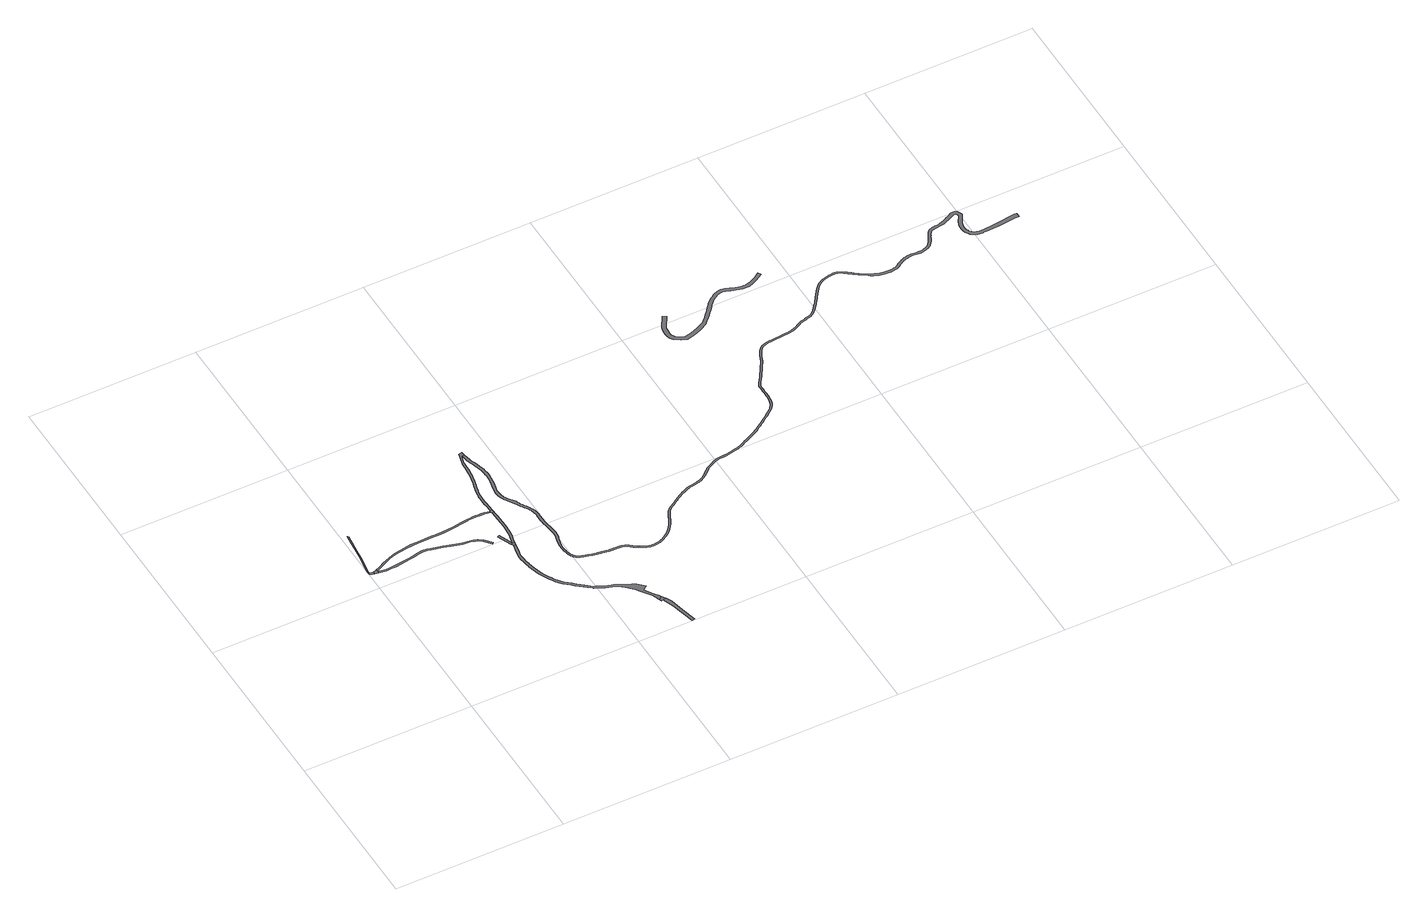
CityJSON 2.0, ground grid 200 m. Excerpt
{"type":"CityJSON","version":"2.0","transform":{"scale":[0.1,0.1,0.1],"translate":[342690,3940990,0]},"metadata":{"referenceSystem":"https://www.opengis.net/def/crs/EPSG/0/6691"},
"CityObjects":{
"road1":{"type":"Road","geometry":[{"type":"MultiSurface","lod":"1","boundaries":[[[0,1,2,3,4,5,6,7]]]}]},
"road2":{"type":"Road","attributes":{"RoadStructureAttribute.sectionType":"1"},"geometry":[{"type":"MultiSurface","lod":"1","boundaries":[[[0,8,9,10,11,12,13,14,15,16,17,18,19,20,21,22,23,24,25,26,27,1]]]}]},
"road3":{"type":"Road","attributes":{"RoadStructureAttribute.sectionType":"1"},"geometry":[{"type":"MultiSurface","lod":"1","boundaries":[[[2,28,29,30,31,32,33,34,35,36,37,38,39,40,41,42,43,44,45,46,47,48,49,50,51,52,53,54,55,56,57,58,59,60,61,62,63,64,3]]]}]},
"road4":{"type":"Road","attributes":{"RoadStructureAttribute.sectionType":"1"},"geometry":[{"type":"MultiSurface","lod":"1","boundaries":[[[6,65,66,67,68,69,70,71,72,73,74,75,76,77,78,79,80,81,82,83,84,85,86,87,88,89,90,91,92,93,94,95,96,97,98,99,100,101,102,103,104,105,106,107,108,109,110,111,112,113,114,115,7]]]}]},
"road5":{"type":"Road","geometry":[{"type":"MultiSurface","lod":"1","boundaries":[[[116,117,118,119]]]}]},
"road6":{"type":"Road","geometry":[{"type":"MultiSurface","lod":"1","boundaries":[[[120,119,118,121,122]]]}]},
"road7":{"type":"Road","attributes":{"RoadStructureAttribute.sectionType":"1"},"geometry":[{"type":"MultiSurface","lod":"1","boundaries":[[[123,124,125,126,127,128,129,130,119,120,131,132,133,134,135,136,137,138,139,140,141,142,143,144,145,146,147]]]}]},
"road8":{"type":"Road","geometry":[{"type":"MultiSurface","lod":"1","boundaries":[[[148,149,150,151,152,90,89,153,154,155,156,157,147,146,158]]]}]},
"road9":{"type":"Road","attributes":{"RoadStructureAttribute.sectionType":"1"},"geometry":[{"type":"MultiSurface","lod":"1","boundaries":[[[121,159,160,161,162,163,164,165,166,167,168,169,170,171,172,173,174,175,176,177,178,179,180,181,182,183,184,185,186,187,188,189,190,191,192,193,194,195,196,197,198,199,200,201,202,203,204,205,206,207,208,209,210,211,212,213,214,215,216,217,218,219,220,221,222,223,224,225,226,227,228,229,230,231,232,233,234,235,236,237,238,239,240,241,242,243,244,245,246,247,122]]]}]},
"road10":{"type":"Road","geometry":[{"type":"MultiSurface","lod":"1","boundaries":[[[248,249,250,251,252,253,254,255,256,257,258,259,260,261,262,263,264,265,266,267,268,269,270,271,272,273,274,275,276,277,278,279,280,281,282,283,284,285,286,287,288,289,290,291,292,293,294,295,296,297,298,299,300,301,148,158]]]}]},
"road11":{"type":"Road","geometry":[{"type":"MultiSurface","lod":"1","boundaries":[[[302,303,205,204,304,305]]]}]},
"road12":{"type":"Road","attributes":{"RoadStructureAttribute.sectionType":"1"},"geometry":[{"type":"MultiSurface","lod":"1","boundaries":[[[306,307,308,309,310,302,305]]]}]},
"road13":{"type":"Road","attributes":{"RoadStructureAttribute.sectionType":"1"},"geometry":[{"type":"MultiSurface","lod":"1","boundaries":[[[311,312,313,314,315,316,317,318,319,320,321,322,323,324,325,326,327,328,329,330,331,332,333,334,335,336,337,338,339,340,341,342,343,344,345,346,347,348,349,350,351,352,353,354,355,356,357,358,359,360,361,362,363,364,365,366,367,368,369,370,371,372,373,374,375,376,377,378,379,380,381,382,383,384,385,386,387,388,389,390,391,392,393,394,395,396,397,398,399,400,401,402,403,404,405,406,407,408,409,410,411,412,413,414,415,416,417,418,419,420,421,422,423,424,425,426,427,428,429,430,431,432,433,434,435,436,437,438,439,440,441,442,443,444,445,446,447,448,449,450,451,452,453,454,455,456,457,458,459,460,461,462,463,464,465,466,467,468,469,470,471,472,473,474,475,476,477,478,479,480,481,482,483,484,485,486,487,488,489,490,491,492,493,494,495,496,497,498,499,500,501,502,503,504,505,506,507,508,509,510,511,512,513,514,515,516,517,518,519,520,521,522,523,524,525,526,527,528,529,530,531,532,533,534,535,536,537,538,539,540,541,542,543,544,545,546,547,548,549,550,551,552,553,554,555,556,557,558,559,560,561,562,563,564,565,566,567,568,569,570,571,572,573,574,575,576,577,578,579,580,581,582,583,584,585,586,587,588,589,590,591,592,593,594,595,596,597,598,599,600,601,602,603,604,605,606,607,608,609,610,611,612,613,614,615,616,617,618,619,620,621,622,623,624,625,626,627,628,629,630,631,632,633,634,635,636,637,638,639,640,641,642,643,644,645,646,647,648,649,650,651,652,653,654,655,656,657,658,659,660,661,662,663,664,665,666,667,668,669,670,671,672,673,674,675,676,677,678,679,680,681,682,683,684,685,686,687,688,689,690,691,692,693,694,695,696,697,698,699,700,701,702,703,704,705,706,707,708,709,710,711,712,713,714,715,716,717,718,719,720,721,722,723,724,725,726,727,728,729,730,731,732,733,734,735,736,737,738,739,740,741,742,743,744,745,746,747,748,749,750,751,752,753,754,755,756,757,758,759,760,761,762,763,764,765,766,767,768,769,770,771,772,773,774,775,776,777,778,779,780,781,782,783,784,785,786,787,788,789,790,791,792,793,794,795,796,797,798,799,800,801,802,803,804,805,806,807,808,809,810,811,812,813,814,815,816,817,818,819,820,821,822,823,824,825,826,827,828,829,830,831,832,833,834,835,836,837,838,839,840,841,842,843,844,845,846,847,848,849,850,851,852,853,854,855,856,857,858,859,860,861,862,863,864,865,866,867,868,869,870,871,872,873,874,875,876,877,878,879,880,881,882,883,884,885,886,887,888,889,890,891,892,893,894,895,896,897,898,899,900,901,902,903,904,905,906,907,908,909,910,911,912,913,914,915,916,917,918,919,920,921,922,923,924,925,926,927,928,929,930,931,932,933,934,935,936,937,938,939,940,941,942,943,944,945,946,947,948,949,950,951,952,953,954,955,956,957,958,959,960,961,962,963,964,965,966,967,968,969,970,971,972,973,974,975,976,977,978,979,980,981,982,983,984,985,986,987,988,989,990,991,992,993,994,995,996,997,998,999,1000,1001,1002,1003,1004,1005,1006,1007,1008,1009,1010,1011,1012,1013,1014,1015,1016,1017,1018,1019,1020,1021,1022,1023,1024,1025,1026,1027,1028,1029,1030,1031,1032,1033,1034,1035,1036,1037,1038,1039,1040,1041,1042,1043,1044,1045,1046,1047,1048,1049,1050,1051,1052,1053,1054,1055,1056,1057,1058,1059,1060,1061,1062,1063,1064,1065,1066,1067,1068,1069,1070,1071,1072,1073,1074,1075,1076,1077,1078,1079,1080,1081,1082,1083,1084,1085,1086,1087,1088,1089,1090,1091,1092,1093,1094,1095,1096,1097,1098,1099,1100,1101,1102,1103,1104,1105,1106,1107,1108,1109,1110,1111,1112,1113,1114,1115,1116,1117,1118,1119,1120,1121,1122,1123,1124,1125,1126,1127,1128,1129,1130,1131,1132,1133,1134,1135,1136,1137,1138,1139,1140,1141,1142,1143,1144,1145,1146,1147,1148,1149,1150,1151,1152,1153,1154,1155,1156,1157,1158,1159,1160,1161,1162,1163,1164,1165,1166,1167,1168,1169,1170,1171,1172,1173,1174,1175,1176,1177,1178,1179,1180,1181,1182,1183,1184,1185,1186,1187,1188,1189,1190,1191,1192,1193,1194,1195,1196,1197,1198,1199,1200,1201,1202,1203,1204,1205,1206,1207,1208,1209,1210,1211,1212,1213,1214,1215,1216,1217,1218,1219,1220,1221,1222,1223,1224,1225,1226,1227,1228,1229,1230,1231,1232,1233,1234,1235,1236,1237,1238,1239,1240,1241,1242,1243,1244,1245,1246,1247,1248,1249,1250,1251,1252,1253,1254,1255,1256,1257,1258,1259,1260,1261,1262,1263,1264,1265,1266,1267,1268,1269,1270,1271,1272,1273,1274,1275,1276,1277,1278,1279,1280,1281,1282,1283,1284,1285,1286,1287,1288,1289,1290,1291,1292,1293,1294,1295,1296,1297,1298,1299,1300,1301,1302,1303,1304,1305,1306,1307,1308,1309,1310,1311,1312,1313,1314,1315,1316,1317,1318,1319,1320,1321,1322,1323,1324,1325,1326,1327,1328,1329,1330,1331,1332,1333,1334,1335,1336,1337,1338,1339,1340,1341,1342,1343,1344,1345,1346,1347,1348,1349,1350,1351,1352,1353,1354,1355,1356,1357,1358,1359,1360,1361,1362,1363,1364,1365,1366,1367,1368,1369,1370,1371,1372,1373,1374,1375,1376,1377,1378,1379,1380,1381,1382,1383,1384,1385,1386,1387,1388,1389,1390,1391,1392,1393,1394,1395,1396,1397,1398,1399,1400,1401,1402,1403,1404,1405,1406,1407,1408,1409,1410,1411,1412,1413,1414,1415,1416,1417,1418,1419,1420,1421,1422,1423,1424,1425,1426,1427,1428,1429,1430,1431,1432,1433,1434,1435,1436,1437,1438,1439,1440,1441,1442,1443,1444,1445,1446,1447,1448,1449,1450,1451,1452,1453,1454,1455,1456,1457,1458,1459,1460,1461,1462,1463,1464,1465,1466,1467,1468,1469,1470,1471,1472,1473,1474,1475,1476,1477,1478,1479,1480,1481,1482,1483,1484,1485,1486,1487,1488,1489,1490,1491,1492,1493,1494,1495,1496,1497,1498,1499,1500,1501,1502,1503,1504,1505,1506,1507,1508,1509,1510,1511,1512,1513,1514,1515,1516,1517,1518,1519,1520,1521,1522,1523,1524,1525,1526,1527,1528,1529,1530,1531,1532,1533,1534,1535,1536,1537,1538,1539,1540,1541,1542,1543,1544,1545,1546,1547,1548,1549,1550,1551,1552,1553,1554,1555,1556,1557,1558,1559,1560,1561,1562,1563,1564,1565,1566,1567,1568,1569,1570,1571,1572,1573,1574,1575,1576,1577,1578,1579,1580,1581,1582,1583,1584,1585,1586,1587,1588,1589,1590,1591,1592,1593,1594,1595,1596,1597,1598,1599,1600,1601,1602,1603,1604,1605,1606,1607,1608,1609,1610,1611,1612,1613,1614,1615,1616,1617,1618,1619,1620,1621,1622,1623,1624,1625,1626,1627,1628,1629,1630,1631,1632,1633,1634,1635,1636,1637,1638,1639,1640,1641,1642,1643,1644,1645,1646,1647,1648,1649,1650,1651,1652,1653,1654,1655,1656,1657,1658,1659,1660,1661,1662,1663,1664,1665,1666,1667,1668,1669,1670,1671,1672,1673,1674,1675,1676,1677,1678,1679,1680,1681,1682,1683,1684,1685,1686,1687,1688,1689,1690,1691,1692,1693,1694,1695,1696,1697,1698,1699,1700,1701,1702,1703,1704,1705,1706,1707,1708,1709,1710,1711,1712,1713,1714,1715,1716,1717,1718,1719,1720,1721,1722,1723,1724,1725,1726,1727,1728,1729,1730,1731,1732,1733,1734,1735,1736,275,274]]]}]},
"road14":{"type":"Road","attributes":{"RoadStructureAttribute.sectionType":"1"},"geometry":[{"type":"MultiSurface","lod":"1","boundaries":[[[1737,1738,1739,1740,1741,1742,1743,1744,1745,1746,1747,1748,1749,1750,1751,1752,1753,1754,1755,1756,1757,1758,1759,1760,1761,1762,1763,1764,1765,1766,1767,1768,1769,1770,1771,1772,1773,1774,1775,1776,1777,1778,1779,1780,1781,1782,1783,1784,1785,1786,1787,1788,1789,1790,1791,1792,1793,1794,1795,1796,1797,1798,1799,1800,1801,1802,1803,1804,1805,1806,1807,1808,1809,1810,1811,1812,1813,1814,1815,1816,1817,1818,1819,1820,1821,1822,1823,1824,1825,1826,1827,1828,1829,1830,1831,1832,1833,1834,1835,1836,1837,1838,1839,1840,1841,1842,1843,1844,1845,1846,1847,1848,1849,1850,1851,1852,1853,1854,1855,1856,1857,1858,1859,1860,1861]]]}]}
},
"vertices":[
[61,2241,0],[57,2209,0],[102,2202,0],[105,2224,0],[102,2227,0],[103,2230,0],[108,2233,0],[101,2252,0],
[28,2240,0],[23,2242,0],[18,2246,0],[16,2253,0],[14,2267,0],[15,2295,0],[45,2473,0],[59,2597,0],[73,2728,0],[84,2826,0],[75,2835,0],[63,2728,0],[49,2598,0],[35,2474,0],[5,2296,0],[4,2267,0],[5,2245,0],[10,2231,0],[23,2217,0],[33,2212,0],
[193,2190,0],[254,2192,0],[306,2196,0],[482,2220,0],[487,2223,0],[534,2231,0],[610,2248,0],[664,2253,0],[714,2248,0],[751,2238,0],[878,2209,0],[954,2186,0],[1078,2153,0],[1166,2142,0],[1214,2129,0],[1241,2120,0],[1267,2102,0],[1286,2086,0],[1357,2008,0],[1372,2021,0],[1300,2101,0],[1272,2123,0],[1250,2138,0],[1212,2151,0],[1170,2161,0],[1082,2173,0],[954,2207,0],[889,2226,0],[756,2258,0],[717,2268,0],[664,2273,0],[607,2267,0],[530,2251,0],[484,2242,0],[304,2217,0],[253,2213,0],[194,2210,0],
[166,2260,0],[221,2290,0],[311,2332,0],[392,2357,0],[462,2367,0],[522,2375,0],[603,2388,0],[686,2392,0],[854,2395,0],[867,2394,0],[881,2393,0],[903,2392,0],[977,2394,0],[1121,2408,0],[1239,2425,0],[1279,2432,0],[1293,2434,0],[1308,2435,0],[1357,2438,0],[1401,2440,0],[1439,2439,0],[1487,2437,0],[1513,2435,0],[1527,2432,0],[1560,2426,0],[1564,2446,0],[1522,2453,0],[1511,2455,0],[1494,2457,0],[1468,2458,0],[1433,2459,0],[1405,2459,0],[1375,2459,0],[1343,2457,0],[1299,2455,0],[1276,2452,0],[1236,2445,0],[1118,2427,0],[977,2414,0],[903,2412,0],[880,2413,0],[869,2414,0],[855,2415,0],[685,2412,0],[601,2408,0],[519,2395,0],[459,2387,0],[387,2376,0],[306,2349,0],[212,2308,0],[154,2277,0],
[1479,2080,0],[1456,2071,0],[1524,1909,0],[1545,1918,0],
[1570,1917,0],[1537,1878,0],[1563,1874,0],
[1575,2410,0],[1578,2361,0],[1583,2177,0],[1577,2063,0],[1574,2042,0],[1568,2018,0],[1551,1959,0],[1550,1944,0],[1574,1941,0],[1576,1958,0],[1587,1986,0],[1593,2005,0],[1596,2016,0],[1598,2026,0],[1600,2043,0],[1603,2074,0],[1605,2116,0],[1606,2153,0],[1607,2192,0],[1606,2240,0],[1605,2291,0],[1603,2345,0],[1600,2410,0],[1599,2413,0],[1575,2412,0],
[1572,2453,0],[1571,2450,0],[1570,2448,0],[1569,2447,0],[1567,2446,0],[1562,2426,0],[1566,2424,0],[1569,2422,0],[1572,2419,0],[1574,2415,0],[1597,2454,0],
[1517,1782,0],[1511,1750,0],[1506,1720,0],[1503,1695,0],[1506,1655,0],[1511,1621,0],[1512,1613,0],[1514,1605,0],[1515,1595,0],[1519,1569,0],[1526,1531,0],[1527,1525,0],[1537,1481,0],[1551,1432,0],[1567,1383,0],[1586,1336,0],[1608,1289,0],[1626,1257,0],[1645,1225,0],[1665,1194,0],[1688,1164,0],[1718,1131,0],[1751,1101,0],[1785,1072,0],[1818,1044,0],[1852,1015,0],[1885,987,0],[1919,959,0],[1920,959,0],[1962,923,0],[1967,919,0],[1994,906,0],[2022,892,0],[2049,879,0],[2077,867,0],[2111,854,0],[2146,844,0],[2181,832,0],[2212,816,0],[2242,793,0],[2270,767,0],[2300,732,0],[2344,694,0],[2390,628,0],[2460,527,0],[2491,445,0],[2531,473,0],[2517,494,0],[2474,557,0],[2419,645,0],[2466,684,0],[2390,757,0],[2356,782,0],[2199,856,0],[2192,859,0],[2182,863,0],[2156,872,0],[2121,883,0],[2088,894,0],[2062,906,0],[2035,919,0],[2007,933,0],[1980,946,0],[1929,989,0],[1904,1010,0],[1871,1038,0],[1838,1067,0],[1804,1095,0],[1771,1123,0],[1739,1152,0],[1711,1183,0],[1690,1211,0],[1670,1241,0],[1652,1272,0],[1635,1303,0],[1614,1348,0],[1596,1394,0],[1580,1441,0],[1566,1488,0],[1556,1531,0],[1551,1561,0],[1549,1574,0],[1542,1618,0],[1537,1650,0],[1535,1658,0],[1533,1694,0],[1536,1716,0],[1540,1745,0],[1547,1776,0],
[1593,2515,0],[1590,2560,0],[1589,2601,0],[1588,2637,0],[1588,2665,0],[1589,2682,0],[1590,2700,0],[1593,2718,0],[1596,2741,0],[1601,2766,0],[1607,2791,0],[1614,2818,0],[1625,2855,0],[1635,2891,0],[1642,2921,0],[1648,2950,0],[1653,2978,0],[1657,3001,0],[1661,3027,0],[1664,3057,0],[1667,3096,0],[1669,3140,0],[1671,3188,0],[1671,3206,0],[1695,3297,0],[1700,3309,0],[1705,3308,0],[1733,3312,0],[1727,3353,0],[1687,3346,0],[1679,3315,0],[1646,3186,0],[1644,3142,0],[1642,3102,0],[1639,3065,0],[1636,3035,0],[1633,3007,0],[1629,2982,0],[1623,2954,0],[1617,2925,0],[1610,2894,0],[1600,2858,0],[1588,2818,0],[1582,2793,0],[1576,2768,0],[1571,2744,0],[1568,2721,0],[1565,2702,0],[1564,2683,0],[1563,2665,0],[1563,2632,0],[1563,2599,0],[1564,2565,0],[1566,2532,0],
[2560,432,0],[2559,434,0],[2501,409,0],[2525,415,0],
[2571,286,0],[2642,2,0],[2677,10,0],[2640,168,0],[2596,358,0],
[1710,3278,0],[1711,3262,0],[1714,3239,0],[1718,3218,0],[1730,3173,0],[1735,3161,0],[1742,3144,0],[1744,3137,0],[1753,3113,0],[1761,3083,0],[1770,3052,0],[1776,3021,0],[1781,2990,0],[1784,2967,0],[1785,2944,0],[1786,2921,0],[1785,2898,0],[1784,2885,0],[1783,2872,0],[1781,2858,0],[1779,2844,0],[1778,2831,0],[1776,2819,0],[1774,2807,0],[1772,2795,0],[1766,2767,0],[1759,2738,0],[1752,2706,0],[1748,2673,0],[1748,2648,0],[1749,2623,0],[1753,2596,0],[1759,2571,0],[1767,2549,0],[1777,2529,0],[1787,2512,0],[1866,2388,0],[1868,2384,0],[1872,2375,0],[1885,2353,0],[1899,2333,0],[1912,2315,0],[1923,2297,0],[1931,2281,0],[1940,2263,0],[1947,2246,0],[1954,2228,0],[1957,2216,0],[1961,2203,0],[1963,2191,0],[1965,2180,0],[1966,2168,0],[1965,2155,0],[1964,2140,0],[1964,2138,0],[1964,2124,0],[1964,2095,0],[1966,2065,0],[1967,2053,0],[1968,2036,0],[1970,2007,0],[1974,1978,0],[1978,1949,0],[1983,1922,0],[1983,1921,0],[1986,1894,0],[1988,1878,0],[1990,1862,0],[1991,1847,0],[1992,1833,0],[1991,1821,0],[1990,1809,0],[1989,1797,0],[1987,1785,0],[1983,1770,0],[1979,1755,0],[1970,1713,0],[1964,1682,0],[1963,1674,0],[1961,1664,0],[1960,1653,0],[1959,1642,0],[1958,1631,0],[1958,1620,0],[1958,1609,0],[1958,1599,0],[1958,1589,0],[1958,1578,0],[1959,1567,0],[1961,1556,0],[1963,1545,0],[1965,1533,0],[1968,1522,0],[1971,1510,0],[1974,1498,0],[1974,1497,0],[1977,1487,0],[1981,1476,0],[1986,1466,0],[1991,1457,0],[1996,1448,0],[2001,1439,0],[2007,1432,0],[2013,1424,0],[2021,1417,0],[2028,1410,0],[2037,1404,0],[2047,1399,0],[2057,1394,0],[2068,1389,0],[2078,1386,0],[2089,1382,0],[2101,1379,0],[2113,1375,0],[2126,1371,0],[2140,1368,0],[2154,1364,0],[2168,1361,0],[2181,1358,0],[2194,1354,0],[2206,1352,0],[2219,1349,0],[2232,1347,0],[2245,1344,0],[2258,1342,0],[2272,1340,0],[2286,1338,0],[2300,1335,0],[2314,1333,0],[2326,1331,0],[2338,1328,0],[2348,1327,0],[2358,1325,0],[2366,1323,0],[2375,1322,0],[2384,1320,0],[2392,1320,0],[2401,1319,0],[2410,1319,0],[2419,1319,0],[2429,1319,0],[2440,1319,0],[2450,1319,0],[2460,1319,0],[2470,1318,0],[2480,1318,0],[2490,1318,0],[2499,1317,0],[2509,1316,0],[2519,1315,0],[2528,1313,0],[2538,1311,0],[2548,1307,0],[2559,1303,0],[2570,1298,0],[2579,1293,0],[2588,1287,0],[2596,1280,0],[2603,1273,0],[2611,1266,0],[2619,1259,0],[2627,1252,0],[2635,1246,0],[2644,1240,0],[2652,1234,0],[2660,1229,0],[2668,1225,0],[2673,1222,0],[2677,1220,0],[2685,1215,0],[2692,1212,0],[2699,1208,0],[2706,1204,0],[2715,1201,0],[2723,1197,0],[2731,1193,0],[2739,1189,0],[2747,1186,0],[2755,1183,0],[2763,1180,0],[2771,1177,0],[2780,1174,0],[2790,1172,0],[2800,1170,0],[2803,1170,0],[2811,1170,0],[2823,1170,0],[2834,1170,0],[2846,1171,0],[2858,1172,0],[2871,1173,0],[2884,1175,0],[2897,1178,0],[2911,1181,0],[2924,1185,0],[2936,1190,0],[2947,1195,0],[2958,1200,0],[2969,1206,0],[2980,1213,0],[2991,1219,0],[3002,1226,0],[3012,1234,0],[3023,1241,0],[3034,1250,0],[3045,1258,0],[3055,1267,0],[3065,1276,0],[3073,1286,0],[3081,1295,0],[3089,1304,0],[3097,1314,0],[3105,1323,0],[3112,1334,0],[3119,1344,0],[3126,1355,0],[3132,1366,0],[3138,1377,0],[3144,1388,0],[3151,1399,0],[3157,1410,0],[3163,1422,0],[3169,1433,0],[3175,1445,0],[3180,1456,0],[3185,1467,0],[3190,1478,0],[3195,1488,0],[3200,1498,0],[3205,1507,0],[3209,1515,0],[3215,1523,0],[3220,1530,0],[3225,1537,0],[3229,1544,0],[3234,1550,0],[3240,1556,0],[3246,1562,0],[3253,1568,0],[3261,1573,0],[3270,1579,0],[3278,1584,0],[3287,1590,0],[3296,1595,0],[3305,1601,0],[3315,1607,0],[3325,1613,0],[3335,1620,0],[3345,1626,0],[3356,1633,0],[3366,1640,0],[3375,1646,0],[3384,1652,0],[3392,1658,0],[3401,1663,0],[3409,1668,0],[3418,1673,0],[3426,1677,0],[3434,1683,0],[3443,1688,0],[3451,1692,0],[3460,1697,0],[3469,1701,0],[3478,1705,0],[3488,1709,0],[3498,1713,0],[3508,1717,0],[3510,1719,0],[3517,1722,0],[3526,1725,0],[3534,1729,0],[3541,1732,0],[3548,1735,0],[3555,1737,0],[3562,1740,0],[3569,1742,0],[3576,1745,0],[3584,1747,0],[3593,1749,0],[3602,1750,0],[3612,1752,0],[3623,1754,0],[3635,1756,0],[3647,1758,0],[3659,1760,0],[3670,1762,0],[3679,1764,0],[3688,1765,0],[3694,1767,0],[3700,1768,0],[3705,1770,0],[3712,1773,0],[3716,1775,0],[3723,1778,0],[3731,1781,0],[3740,1785,0],[3750,1790,0],[3759,1795,0],[3769,1801,0],[3778,1807,0],[3787,1813,0],[3796,1819,0],[3804,1826,0],[3812,1832,0],[3819,1839,0],[3826,1845,0],[3832,1851,0],[3838,1857,0],[3844,1863,0],[3850,1868,0],[3856,1874,0],[3862,1879,0],[3868,1885,0],[3875,1890,0],[3882,1895,0],[3889,1900,0],[3897,1905,0],[3905,1909,0],[3914,1914,0],[3915,1914,0],[3928,1921,0],[3941,1928,0],[3954,1935,0],[3966,1941,0],[3973,1945,0],[3979,1948,0],[3985,1951,0],[3990,1954,0],[4023,1964,0],[4057,1969,0],[4095,1973,0],[4133,1977,0],[4166,1982,0],[4199,1987,0],[4232,1992,0],[4265,2000,0],[4291,2007,0],[4317,2014,0],[4342,2023,0],[4367,2033,0],[4387,2042,0],[4405,2052,0],[4424,2062,0],[4442,2071,0],[4466,2082,0],[4491,2093,0],[4517,2104,0],[4542,2117,0],[4565,2130,0],[4587,2143,0],[4609,2157,0],[4631,2171,0],[4655,2187,0],[4678,2203,0],[4679,2204,0],[4702,2220,0],[4725,2237,0],[4749,2255,0],[4774,2272,0],[4799,2290,0],[4823,2309,0],[4839,2321,0],[4856,2333,0],[4872,2347,0],[4888,2363,0],[4899,2377,0],[4910,2393,0],[4919,2408,0],[4927,2425,0],[4936,2449,0],[4942,2473,0],[4946,2498,0],[4949,2523,0],[4950,2543,0],[4950,2563,0],[4950,2582,0],[4950,2601,0],[4950,2620,0],[4950,2639,0],[4950,2658,0],[4950,2678,0],[4949,2688,0],[4949,2698,0],[4949,2705,0],[4950,2711,0],[4951,2714,0],[4953,2718,0],[4957,2724,0],[4961,2731,0],[4965,2739,0],[4969,2747,0],[4975,2755,0],[4980,2764,0],[4986,2773,0],[4992,2782,0],[4999,2791,0],[5005,2800,0],[5012,2809,0],[5018,2818,0],[5025,2828,0],[5030,2838,0],[5036,2847,0],[5042,2857,0],[5047,2866,0],[5053,2876,0],[5059,2885,0],[5066,2895,0],[5072,2905,0],[5079,2915,0],[5086,2926,0],[5092,2937,0],[5098,2947,0],[5104,2957,0],[5110,2967,0],[5116,2977,0],[5122,2987,0],[5128,2997,0],[5134,3007,0],[5140,3018,0],[5145,3028,0],[5150,3038,0],[5154,3049,0],[5158,3059,0],[5162,3070,0],[5166,3080,0],[5170,3091,0],[5175,3101,0],[5179,3111,0],[5184,3121,0],[5189,3130,0],[5194,3139,0],[5199,3148,0],[5205,3157,0],[5210,3165,0],[5216,3172,0],[5222,3179,0],[5228,3185,0],[5233,3191,0],[5239,3196,0],[5245,3201,0],[5251,3206,0],[5257,3210,0],[5264,3214,0],[5271,3218,0],[5280,3221,0],[5289,3224,0],[5298,3227,0],[5308,3229,0],[5318,3231,0],[5328,3233,0],[5338,3234,0],[5349,3235,0],[5360,3236,0],[5372,3237,0],[5384,3238,0],[5396,3239,0],[5408,3240,0],[5421,3241,0],[5434,3243,0],[5448,3244,0],[5462,3245,0],[5476,3246,0],[5489,3248,0],[5501,3249,0],[5513,3250,0],[5525,3252,0],[5537,3253,0],[5548,3253,0],[5560,3253,0],[5571,3253,0],[5582,3254,0],[5594,3255,0],[5605,3257,0],[5617,3259,0],[5629,3262,0],[5640,3265,0],[5652,3268,0],[5662,3272,0],[5673,3276,0],[5684,3280,0],[5693,3285,0],[5702,3290,0],[5711,3294,0],[5719,3299,0],[5728,3303,0],[5736,3308,0],[5745,3312,0],[5755,3317,0],[5764,3322,0],[5774,3327,0],[5784,3331,0],[5795,3335,0],[5806,3338,0],[5818,3341,0],[5830,3343,0],[5841,3346,0],[5853,3349,0],[5865,3352,0],[5876,3356,0],[5888,3359,0],[5899,3363,0],[5911,3367,0],[5922,3371,0],[5933,3376,0],[5942,3383,0],[5951,3389,0],[5958,3396,0],[5965,3403,0],[5972,3410,0],[5979,3418,0],[5986,3426,0],[5992,3433,0],[5999,3441,0],[6005,3449,0],[6011,3457,0],[6018,3465,0],[6024,3473,0],[6027,3477,0],[6037,3488,0],[6043,3496,0],[6048,3501,0],[6052,3508,0],[6057,3515,0],[6062,3522,0],[6068,3530,0],[6074,3538,0],[6080,3547,0],[6086,3556,0],[6092,3565,0],[6097,3573,0],[6103,3582,0],[6109,3590,0],[6114,3599,0],[6120,3606,0],[6125,3614,0],[6130,3620,0],[6135,3627,0],[6140,3634,0],[6145,3641,0],[6150,3648,0],[6155,3655,0],[6159,3661,0],[6164,3668,0],[6169,3674,0],[6174,3681,0],[6179,3688,0],[6185,3695,0],[6191,3702,0],[6197,3708,0],[6204,3715,0],[6207,3717,0],[6218,3727,0],[6230,3736,0],[6241,3745,0],[6252,3753,0],[6262,3759,0],[6274,3765,0],[6285,3770,0],[6296,3775,0],[6315,3781,0],[6335,3785,0],[6356,3789,0],[6377,3792,0],[6394,3794,0],[6409,3797,0],[6424,3797,0],[6438,3797,0],[6451,3794,0],[6464,3791,0],[6478,3786,0],[6490,3780,0],[6507,3771,0],[6514,3766,0],[6524,3759,0],[6541,3746,0],[6558,3732,0],[6579,3716,0],[6600,3699,0],[6622,3682,0],[6644,3666,0],[6666,3651,0],[6675,3645,0],[6729,3605,0],[6747,3593,0],[6774,3578,0],[6789,3572,0],[6810,3564,0],[6831,3557,0],[6851,3552,0],[6872,3547,0],[6893,3544,0],[6912,3541,0],[6931,3540,0],[6951,3539,0],[6970,3539,0],[6988,3541,0],[7005,3543,0],[7023,3546,0],[7042,3551,0],[7063,3560,0],[7081,3571,0],[7098,3582,0],[7114,3592,0],[7128,3600,0],[7142,3608,0],[7156,3616,0],[7168,3622,0],[7173,3624,0],[7182,3627,0],[7186,3629,0],[7197,3632,0],[7212,3636,0],[7227,3639,0],[7239,3641,0],[7252,3642,0],[7266,3643,0],[7278,3643,0],[7297,3642,0],[7316,3639,0],[7338,3636,0],[7361,3635,0],[7382,3636,0],[7403,3639,0],[7423,3642,0],[7444,3648,0],[7460,3654,0],[7476,3661,0],[7491,3670,0],[7506,3681,0],[7518,3694,0],[7529,3706,0],[7537,3719,0],[7545,3731,0],[7555,3747,0],[7564,3764,0],[7572,3780,0],[7580,3795,0],[7589,3811,0],[7597,3827,0],[7606,3840,0],[7615,3853,0],[7619,3858,0],[7623,3862,0],[7624,3863,0],[7628,3868,0],[7632,3870,0],[7640,3875,0],[7650,3878,0],[7652,3878,0],[7695,3882,0],[7731,3886,0],[7794,3899,0],[7895,3940,0],[7909,3948,0],[7924,3956,0],[7938,3964,0],[7947,3968,0],[7952,3969,0],[7958,3969,0],[7967,3967,0],[7974,3965,0],[7977,3963,0],[7978,3961,0],[7981,3957,0],[7983,3951,0],[7984,3944,0],[7985,3941,0],[7985,3937,0],[7985,3934,0],[7985,3932,0],[7984,3930,0],[7982,3926,0],[7978,3920,0],[7974,3912,0],[7966,3899,0],[7956,3885,0],[7945,3868,0],[7936,3849,0],[7929,3830,0],[7923,3812,0],[7918,3792,0],[7916,3772,0],[7915,3750,0],[7917,3728,0],[7921,3705,0],[7929,3683,0],[7937,3666,0],[7947,3649,0],[7959,3633,0],[7975,3619,0],[7992,3608,0],[8011,3599,0],[8029,3594,0],[8047,3589,0],[8068,3587,0],[8088,3587,0],[8106,3588,0],[8122,3589,0],[8126,3589,0],[8216,3593,0],[8289,3596,0],[8351,3600,0],[8487,3616,0],[8506,3616,0],[8526,3616,0],[8534,3616,0],[8535,3672,0],[8522,3671,0],[8513,3670,0],[8275,3642,0],[8237,3638,0],[8198,3634,0],[8159,3631,0],[8120,3629,0],[8104,3628,0],[8087,3627,0],[8070,3627,0],[8054,3629,0],[8039,3632,0],[8025,3637,0],[8011,3643,0],[7999,3651,0],[7989,3660,0],[7980,3672,0],[7972,3685,0],[7966,3698,0],[7960,3715,0],[7957,3733,0],[7955,3751,0],[7956,3769,0],[7958,3785,0],[7961,3801,0],[7966,3817,0],[7972,3832,0],[7980,3848,0],[7990,3863,0],[7999,3877,0],[8008,3892,0],[8013,3900,0],[8017,3907,0],[8021,3915,0],[8024,3923,0],[8025,3930,0],[8025,3937,0],[8025,3945,0],[8024,3952,0],[8021,3963,0],[8017,3974,0],[8011,3984,0],[8004,3993,0],[7992,4000,0],[7978,4006,0],[7963,4009,0],[7949,4009,0],[7934,4006,0],[7919,3999,0],[7905,3991,0],[7891,3983,0],[7874,3975,0],[7860,3968,0],[7843,3959,0],[7825,3950,0],[7808,3942,0],[7793,3937,0],[7779,3932,0],[7764,3927,0],[7749,3923,0],[7730,3920,0],[7710,3918,0],[7691,3917,0],[7671,3913,0],[7657,3910,0],[7642,3907,0],[7628,3902,0],[7615,3895,0],[7609,3890,0],[7602,3884,0],[7597,3878,0],[7591,3871,0],[7581,3857,0],[7571,3841,0],[7563,3825,0],[7554,3809,0],[7546,3794,0],[7537,3778,0],[7529,3762,0],[7520,3747,0],[7512,3735,0],[7504,3724,0],[7496,3714,0],[7487,3704,0],[7475,3695,0],[7462,3688,0],[7448,3682,0],[7434,3677,0],[7417,3671,0],[7398,3668,0],[7380,3666,0],[7361,3665,0],[7341,3666,0],[7320,3669,0],[7300,3672,0],[7279,3673,0],[7265,3673,0],[7250,3672,0],[7236,3671,0],[7222,3669,0],[7205,3665,0],[7188,3661,0],[7172,3656,0],[7156,3649,0],[7142,3642,0],[7127,3634,0],[7113,3626,0],[7099,3617,0],[7082,3607,0],[7066,3597,0],[7049,3587,0],[7032,3580,0],[7017,3576,0],[7001,3573,0],[6985,3571,0],[6981,3570,0],[6969,3569,0],[6951,3569,0],[6933,3570,0],[6915,3571,0],[6898,3574,0],[6878,3577,0],[6858,3581,0],[6839,3586,0],[6820,3592,0],[6800,3600,0],[6781,3608,0],[6762,3617,0],[6743,3627,0],[6720,3639,0],[6699,3653,0],[6677,3667,0],[6656,3682,0],[6634,3698,0],[6613,3715,0],[6611,3717,0],[6592,3732,0],[6570,3748,0],[6553,3761,0],[6536,3775,0],[6531,3778,0],[6518,3788,0],[6499,3798,0],[6485,3804,0],[6471,3810,0],[6464,3811,0],[6456,3814,0],[6441,3817,0],[6424,3818,0],[6408,3816,0],[6391,3814,0],[6374,3812,0],[6353,3809,0],[6331,3805,0],[6310,3800,0],[6289,3793,0],[6277,3788,0],[6265,3783,0],[6253,3777,0],[6241,3770,0],[6229,3761,0],[6217,3752,0],[6205,3742,0],[6194,3732,0],[6190,3729,0],[6183,3722,0],[6176,3715,0],[6170,3708,0],[6164,3701,0],[6158,3693,0],[6153,3687,0],[6148,3680,0],[6143,3673,0],[6138,3666,0],[6133,3659,0],[6129,3652,0],[6124,3646,0],[6119,3639,0],[6114,3632,0],[6109,3625,0],[6104,3618,0],[6098,3610,0],[6092,3602,0],[6087,3593,0],[6081,3585,0],[6075,3576,0],[6069,3567,0],[6063,3558,0],[6057,3550,0],[6052,3542,0],[6046,3534,0],[6041,3526,0],[6036,3519,0],[6031,3513,0],[6028,3508,0],[6023,3502,0],[6017,3497,0],[6013,3492,0],[6008,3485,0],[6002,3478,0],[5996,3470,0],[5989,3462,0],[5983,3454,0],[5977,3446,0],[5970,3439,0],[5964,3431,0],[5957,3424,0],[5951,3417,0],[5944,3410,0],[5938,3404,0],[5931,3399,0],[5923,3394,0],[5914,3389,0],[5904,3385,0],[5893,3382,0],[5882,3378,0],[5871,3375,0],[5859,3372,0],[5848,3369,0],[5837,3366,0],[5825,3363,0],[5813,3360,0],[5801,3357,0],[5789,3354,0],[5777,3350,0],[5766,3345,0],[5756,3340,0],[5745,3335,0],[5736,3330,0],[5727,3326,0],[5718,3321,0],[5710,3317,0],[5701,3312,0],[5693,3307,0],[5684,3303,0],[5675,3299,0],[5666,3295,0],[5656,3291,0],[5645,3287,0],[5635,3284,0],[5624,3281,0],[5613,3279,0],[5602,3276,0],[5591,3275,0],[5581,3274,0],[5571,3273,0],[5560,3273,0],[5548,3273,0],[5536,3273,0],[5523,3272,0],[5511,3270,0],[5499,3269,0],[5487,3268,0],[5474,3266,0],[5460,3265,0],[5446,3264,0],[5433,3263,0],[5419,3261,0],[5406,3260,0],[5394,3259,0],[5382,3258,0],[5370,3257,0],[5358,3256,0],[5347,3255,0],[5336,3254,0],[5325,3253,0],[5314,3251,0],[5304,3249,0],[5293,3246,0],[5283,3243,0],[5273,3240,0],[5263,3236,0],[5255,3232,0],[5246,3227,0],[5239,3222,0],[5232,3217,0],[5226,3211,0],[5219,3205,0],[5213,3199,0],[5207,3192,0],[5201,3185,0],[5194,3177,0],[5188,3168,0],[5182,3159,0],[5177,3149,0],[5171,3140,0],[5166,3130,0],[5161,3120,0],[5156,3109,0],[5152,3098,0],[5147,3087,0],[5143,3077,0],[5139,3066,0],[5135,3056,0],[5131,3046,0],[5127,3036,0],[5122,3027,0],[5117,3017,0],[5111,3007,0],[5105,2997,0],[5099,2988,0],[5092,2978,0],[5086,2967,0],[5081,2957,0],[5075,2947,0],[5068,2936,0],[5062,2926,0],[5055,2916,0],[5049,2906,0],[5042,2896,0],[5036,2886,0],[5030,2877,0],[5025,2867,0],[5019,2857,0],[5013,2848,0],[5008,2839,0],[5002,2830,0],[4996,2821,0],[4989,2812,0],[4983,2803,0],[4976,2793,0],[4970,2784,0],[4963,2775,0],[4958,2766,0],[4952,2757,0],[4947,2748,0],[4943,2740,0],[4940,2734,0],[4936,2728,0],[4933,2722,0],[4930,2716,0],[4929,2707,0],[4929,2697,0],[4929,2687,0],[4930,2677,0],[4930,2658,0],[4930,2639,0],[4930,2620,0],[4930,2601,0],[4930,2581,0],[4930,2562,0],[4930,2543,0],[4929,2525,0],[4926,2501,0],[4922,2477,0],[4917,2454,0],[4908,2433,0],[4901,2418,0],[4893,2403,0],[4883,2389,0],[4873,2376,0],[4859,2362,0],[4843,2349,0],[4827,2337,0],[4811,2325,0],[4787,2306,0],[4762,2288,0],[4738,2271,0],[4713,2253,0],[4690,2236,0],[4673,2224,0],[4667,2220,0],[4643,2203,0],[4620,2188,0],[4598,2174,0],[4577,2160,0],[4555,2147,0],[4533,2135,0],[4508,2123,0],[4483,2111,0],[4458,2101,0],[4433,2089,0],[4414,2080,0],[4396,2070,0],[4378,2060,0],[4359,2052,0],[4335,2042,0],[4310,2033,0],[4286,2026,0],[4261,2019,0],[4228,2012,0],[4196,2007,0],[4163,2002,0],[4130,1997,0],[4093,1993,0],[4055,1989,0],[4018,1983,0],[3983,1972,0],[3976,1969,0],[3970,1966,0],[3963,1962,0],[3957,1959,0],[3944,1952,0],[3931,1946,0],[3919,1939,0],[3906,1932,0],[3896,1927,0],[3887,1922,0],[3878,1917,0],[3870,1911,0],[3863,1906,0],[3856,1900,0],[3849,1894,0],[3843,1889,0],[3836,1883,0],[3830,1877,0],[3824,1871,0],[3818,1865,0],[3812,1859,0],[3805,1853,0],[3799,1847,0],[3792,1841,0],[3784,1836,0],[3776,1830,0],[3767,1824,0],[3758,1818,0],[3749,1813,0],[3740,1808,0],[3732,1803,0],[3723,1800,0],[3716,1796,0],[3709,1794,0],[3703,1791,0],[3698,1788,0],[3694,1787,0],[3690,1786,0],[3684,1785,0],[3676,1784,0],[3666,1782,0],[3655,1780,0],[3644,1778,0],[3632,1776,0],[3620,1774,0],[3609,1772,0],[3598,1770,0],[3588,1768,0],[3579,1766,0],[3571,1764,0],[3563,1761,0],[3556,1759,0],[3549,1756,0],[3541,1754,0],[3534,1751,0],[3526,1747,0],[3517,1744,0],[3509,1740,0],[3500,1736,0],[3490,1732,0],[3480,1728,0],[3471,1724,0],[3461,1720,0],[3451,1715,0],[3442,1710,0],[3433,1705,0],[3424,1700,0],[3416,1695,0],[3408,1690,0],[3399,1685,0],[3390,1680,0],[3382,1674,0],[3373,1669,0],[3364,1662,0],[3355,1656,0],[3345,1650,0],[3335,1643,0],[3324,1636,0],[3314,1630,0],[3304,1624,0],[3295,1618,0],[3286,1612,0],[3277,1607,0],[3268,1602,0],[3259,1596,0],[3250,1590,0],[3241,1584,0],[3233,1577,0],[3226,1570,0],[3219,1563,0],[3213,1556,0],[3208,1549,0],[3203,1542,0],[3198,1534,0],[3192,1526,0],[3187,1517,0],[3182,1507,0],[3177,1497,0],[3172,1486,0],[3167,1475,0],[3162,1465,0],[3157,1453,0],[3152,1442,0],[3146,1431,0],[3140,1420,0],[3133,1409,0],[3127,1398,0],[3121,1387,0],[3115,1376,0],[3109,1365,0],[3102,1355,0],[3096,1345,0],[3089,1335,0],[3081,1326,0],[3074,1317,0],[3066,1308,0],[3058,1299,0],[3050,1290,0],[3041,1282,0],[3032,1273,0],[3022,1265,0],[3011,1257,0],[3001,1250,0],[2990,1243,0],[2980,1236,0],[2970,1230,0],[2959,1224,0],[2949,1218,0],[2939,1213,0],[2928,1208,0],[2917,1204,0],[2906,1200,0],[2893,1197,0],[2881,1195,0],[2868,1193,0],[2856,1192,0],[2845,1191,0],[2833,1190,0],[2822,1190,0],[2812,1190,0],[2802,1190,0],[2794,1192,0],[2785,1194,0],[2777,1196,0],[2770,1199,0],[2762,1202,0],[2755,1205,0],[2747,1208,0],[2739,1211,0],[2731,1215,0],[2723,1219,0],[2715,1222,0],[2708,1226,0],[2701,1230,0],[2695,1232,0],[2687,1238,0],[2682,1240,0],[2678,1242,0],[2671,1246,0],[2663,1251,0],[2655,1256,0],[2648,1262,0],[2640,1267,0],[2632,1274,0],[2625,1281,0],[2617,1288,0],[2609,1295,0],[2600,1303,0],[2590,1310,0],[2579,1316,0],[2567,1321,0],[2555,1326,0],[2544,1330,0],[2533,1333,0],[2522,1335,0],[2511,1336,0],[2501,1337,0],[2491,1338,0],[2481,1338,0],[2471,1338,0],[2460,1339,0],[2450,1339,0],[2440,1339,0],[2429,1339,0],[2420,1339,0],[2410,1339,0],[2402,1339,0],[2393,1340,0],[2386,1340,0],[2378,1341,0],[2370,1343,0],[2361,1345,0],[2352,1346,0],[2341,1348,0],[2330,1350,0],[2317,1353,0],[2303,1355,0],[2289,1357,0],[2275,1360,0],[2262,1362,0],[2248,1364,0],[2236,1366,0],[2223,1369,0],[2210,1371,0],[2198,1374,0],[2185,1377,0],[2172,1380,0],[2159,1384,0],[2145,1387,0],[2131,1391,0],[2119,1394,0],[2107,1398,0],[2096,1401,0],[2085,1405,0],[2074,1408,0],[2065,1412,0],[2056,1416,0],[2048,1421,0],[2041,1426,0],[2034,1432,0],[2028,1438,0],[2023,1444,0],[2017,1451,0],[2013,1458,0],[2008,1466,0],[2004,1475,0],[2000,1484,0],[1996,1493,0],[1993,1504,0],[1990,1515,0],[1987,1526,0],[1985,1537,0],[1983,1549,0],[1981,1560,0],[1979,1570,0],[1978,1580,0],[1978,1589,0],[1978,1599,0],[1978,1609,0],[1978,1619,0],[1978,1630,0],[1979,1641,0],[1980,1651,0],[1981,1661,0],[1983,1671,0],[1984,1680,0],[1985,1683,0],[2002,1729,0],[2007,1746,0],[2012,1762,0],[2016,1779,0],[2018,1792,0],[2020,1806,0],[2021,1819,0],[2022,1833,0],[2021,1849,0],[2020,1865,0],[2018,1881,0],[2016,1898,0],[2012,1926,0],[2008,1954,0],[2004,1982,0],[2000,2010,0],[1998,2038,0],[1996,2067,0],[1995,2086,0],[1994,2096,0],[1994,2124,0],[1994,2139,0],[1995,2153,0],[1996,2168,0],[1995,2174,0],[1995,2182,0],[1993,2197,0],[1990,2210,0],[1986,2224,0],[1982,2238,0],[1975,2257,0],[1967,2276,0],[1958,2294,0],[1949,2312,0],[1937,2332,0],[1924,2350,0],[1910,2369,0],[1899,2389,0],[1895,2397,0],[1892,2405,0],[1888,2412,0],[1885,2420,0],[1882,2427,0],[1880,2434,0],[1877,2440,0],[1875,2447,0],[1874,2448,0],[1862,2463,0],[1849,2478,0],[1837,2494,0],[1825,2511,0],[1815,2527,0],[1805,2544,0],[1796,2562,0],[1790,2580,0],[1784,2602,0],[1781,2625,0],[1780,2649,0],[1780,2672,0],[1784,2701,0],[1785,2707,0],[1790,2730,0],[1797,2760,0],[1803,2789,0],[1805,2802,0],[1807,2814,0],[1809,2827,0],[1811,2839,0],[1813,2854,0],[1815,2868,0],[1816,2882,0],[1817,2896,0],[1818,2921,0],[1817,2945,0],[1816,2970,0],[1813,2995,0],[1808,3027,0],[1801,3059,0],[1792,3091,0],[1783,3123,0],[1774,3148,0],[1764,3173,0],[1755,3198,0],[1748,3223,0],
[5728,4198,0],[5723,4194,0],[5717,4190,0],[5702,4179,0],[5687,4169,0],[5671,4160,0],[5654,4152,0],[5638,4142,0],[5621,4133,0],[5603,4125,0],[5586,4118,0],[5574,4114,0],[5563,4110,0],[5552,4107,0],[5540,4106,0],[5526,4104,0],[5512,4105,0],[5498,4106,0],[5484,4108,0],[5454,4113,0],[5425,4122,0],[5396,4132,0],[5366,4142,0],[5343,4150,0],[5320,4159,0],[5297,4166,0],[5273,4169,0],[5261,4169,0],[5249,4168,0],[5238,4166,0],[5226,4163,0],[5210,4158,0],[5195,4151,0],[5180,4143,0],[5166,4135,0],[5141,4120,0],[5117,4103,0],[5094,4084,0],[5072,4064,0],[5058,4048,0],[5044,4031,0],[5031,4014,0],[5017,3996,0],[4995,3969,0],[4973,3942,0],[4950,3916,0],[4927,3890,0],[4888,3850,0],[4871,3834,0],[4781,3791,0],[4693,3754,0],[4622,3737,0],[4616,3737,0],[4611,3738,0],[4572,3754,0],[4513,3793,0],[4501,3812,0],[4494,3830,0],[4490,3857,0],[4490,3894,0],[4494,3918,0],[4504,3953,0],[4585,4092,0],[4543,4117,0],[4459,3972,0],[4446,3929,0],[4441,3898,0],[4441,3853,0],[4447,3817,0],[4457,3790,0],[4477,3759,0],[4548,3710,0],[4599,3689,0],[4614,3688,0],[4627,3688,0],[4709,3708,0],[4802,3747,0],[4884,3792,0],[4916,3822,0],[4956,3862,0],[4980,3889,0],[5004,3917,0],[5026,3944,0],[5048,3971,0],[5062,3989,0],[5076,4006,0],[5088,4022,0],[5101,4036,0],[5120,4054,0],[5141,4071,0],[5163,4086,0],[5186,4101,0],[5199,4108,0],[5213,4115,0],[5225,4120,0],[5237,4125,0],[5246,4127,0],[5255,4128,0],[5264,4129,0],[5271,4129,0],[5288,4127,0],[5307,4121,0],[5329,4112,0],[5354,4104,0],[5383,4094,0],[5412,4084,0],[5444,4074,0],[5478,4068,0],[5494,4066,0],[5510,4065,0],[5527,4064,0],[5545,4066,0],[5560,4068,0],[5574,4072,0],[5587,4076,0],[5599,4080,0],[5619,4088,0],[5639,4098,0],[5657,4107,0],[5674,4116,0],[5690,4125,0],[5707,4135,0],[5725,4146,0],[5729,4149,0],[5751,4164,0]
]}
